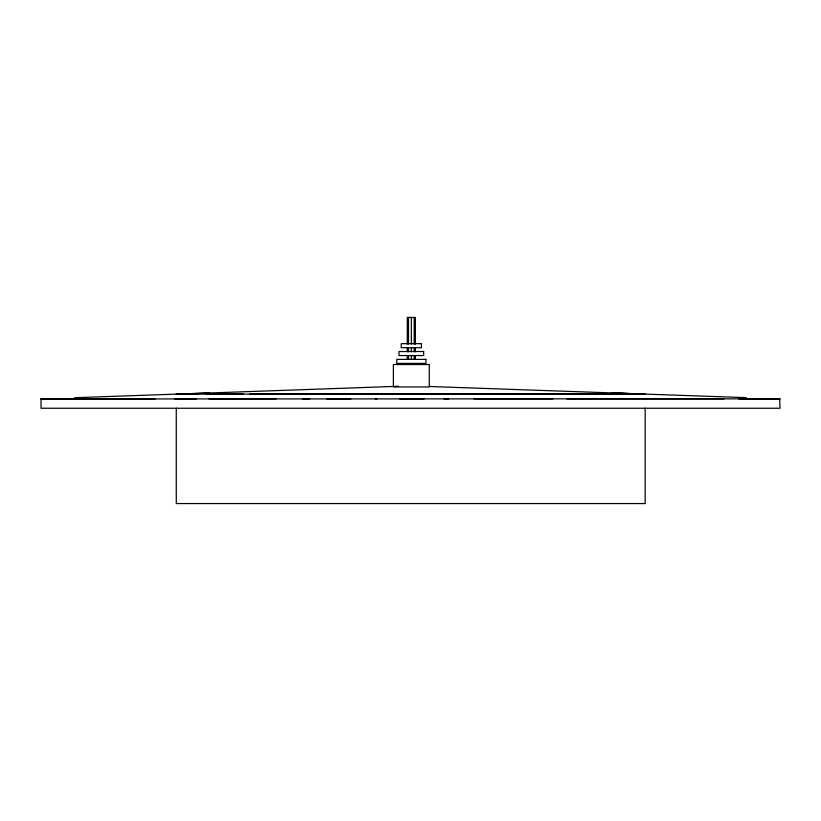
<?xml version="1.0" encoding="UTF-8"?>
<svg xmlns="http://www.w3.org/2000/svg" width="821" height="821" viewBox="0 0 821 821"><rect width="100%" height="100%" fill="white"/><g stroke="black" fill="none" stroke-linecap="round" stroke-linejoin="round"><path stroke-width="1.23" d="M566.931 398.883L779.724 398.842L779.95 408.253L41.05 408.253L41.05 398.955L155.107 398.924M611.676 394.08L645.173 394.152L295.016 394.111M631.996 394.131L645.173 394.152L620.738 394.152L644.731 394.152L611.676 393.013M779.386 398.883L779.95 398.955L774.501 398.883M178.27 394.152L176.269 394.152L398.318 386.291M51.682 398.862L41.05 398.955L376.911 398.903M179.368 394.111L176.269 394.152L198.497 394.152M176.269 394.152L209.776 392.941M74.639 397.713L175.396 394.152M41.05 398.955L50.902 398.873M196.476 398.903L174.596 398.883M178.178 394.152L209.776 394.131M738.91 398.924L779.273 398.924M242.564 394.039L206.317 394.131M249.779 394.039L276.154 394.131M343.332 394.131L208.986 394.131M376.911 393.977L271.351 394.152M371.297 393.998L601.875 394.039M578.189 394.131L612.014 394.08M217.493 394.152L243.252 394.039M318.671 394.152L410.5 394.018M434.832 394.131L544.846 394.039M302.302 398.903L309.743 398.883M410.726 394.018L484.842 394.152M562.087 394.111L544.939 394.152L576.537 394.131M208.986 398.842L276.154 398.79M375.176 398.903L552.902 398.862M575.665 394.131L579.246 394.152M326.584 398.862L350.895 398.862M399.694 398.862L424.221 398.862M474.004 398.842L723.886 398.842M511.206 394.059L544.692 394.152M290.778 394.111L310.235 394.131M644.526 394.152L633.042 394.142M444.089 398.883L448.738 398.903M377.219 394.08L388.415 394.152M187.732 394.059L196.229 394.152M775.034 398.883L779.95 398.955M186.049 394.131L187.26 394.152M429.332 386.486L644.978 394.08M645.604 394.111L746.361 397.651M611.676 392.9L645.173 394.152M176.926 394.111L178.065 394.152M645.173 408.191L645.173 503.56L176.269 503.56L176.269 408.191M415.364 344.163L415.364 317.44L407.298 317.44L407.298 344.163M415.364 347.981L415.364 351.799M415.364 355.616L415.364 359.434M414.174 317.44L414.174 344.163M414.174 347.981L414.174 351.799M414.174 355.616L414.174 359.434M411.331 317.44L411.331 344.163M411.331 347.981L411.331 351.799M411.331 355.616L411.331 359.434M408.478 317.44L408.478 344.163M408.478 347.981L408.478 351.799M408.478 355.616L408.478 359.434M407.298 347.981L407.298 351.799M407.298 355.616L407.298 359.434M421.419 343.671L401.233 343.671L401.233 347.714L421.419 347.714L421.419 343.671M423.667 351.521L398.996 351.521L398.996 355.555L423.667 355.555L423.667 351.521M425.904 359.372L396.759 359.372L396.759 363.405L425.904 363.405L425.904 359.372M429.27 364.524L393.392 364.524L393.392 386.958L429.27 386.958L429.27 364.524"/></g></svg>
